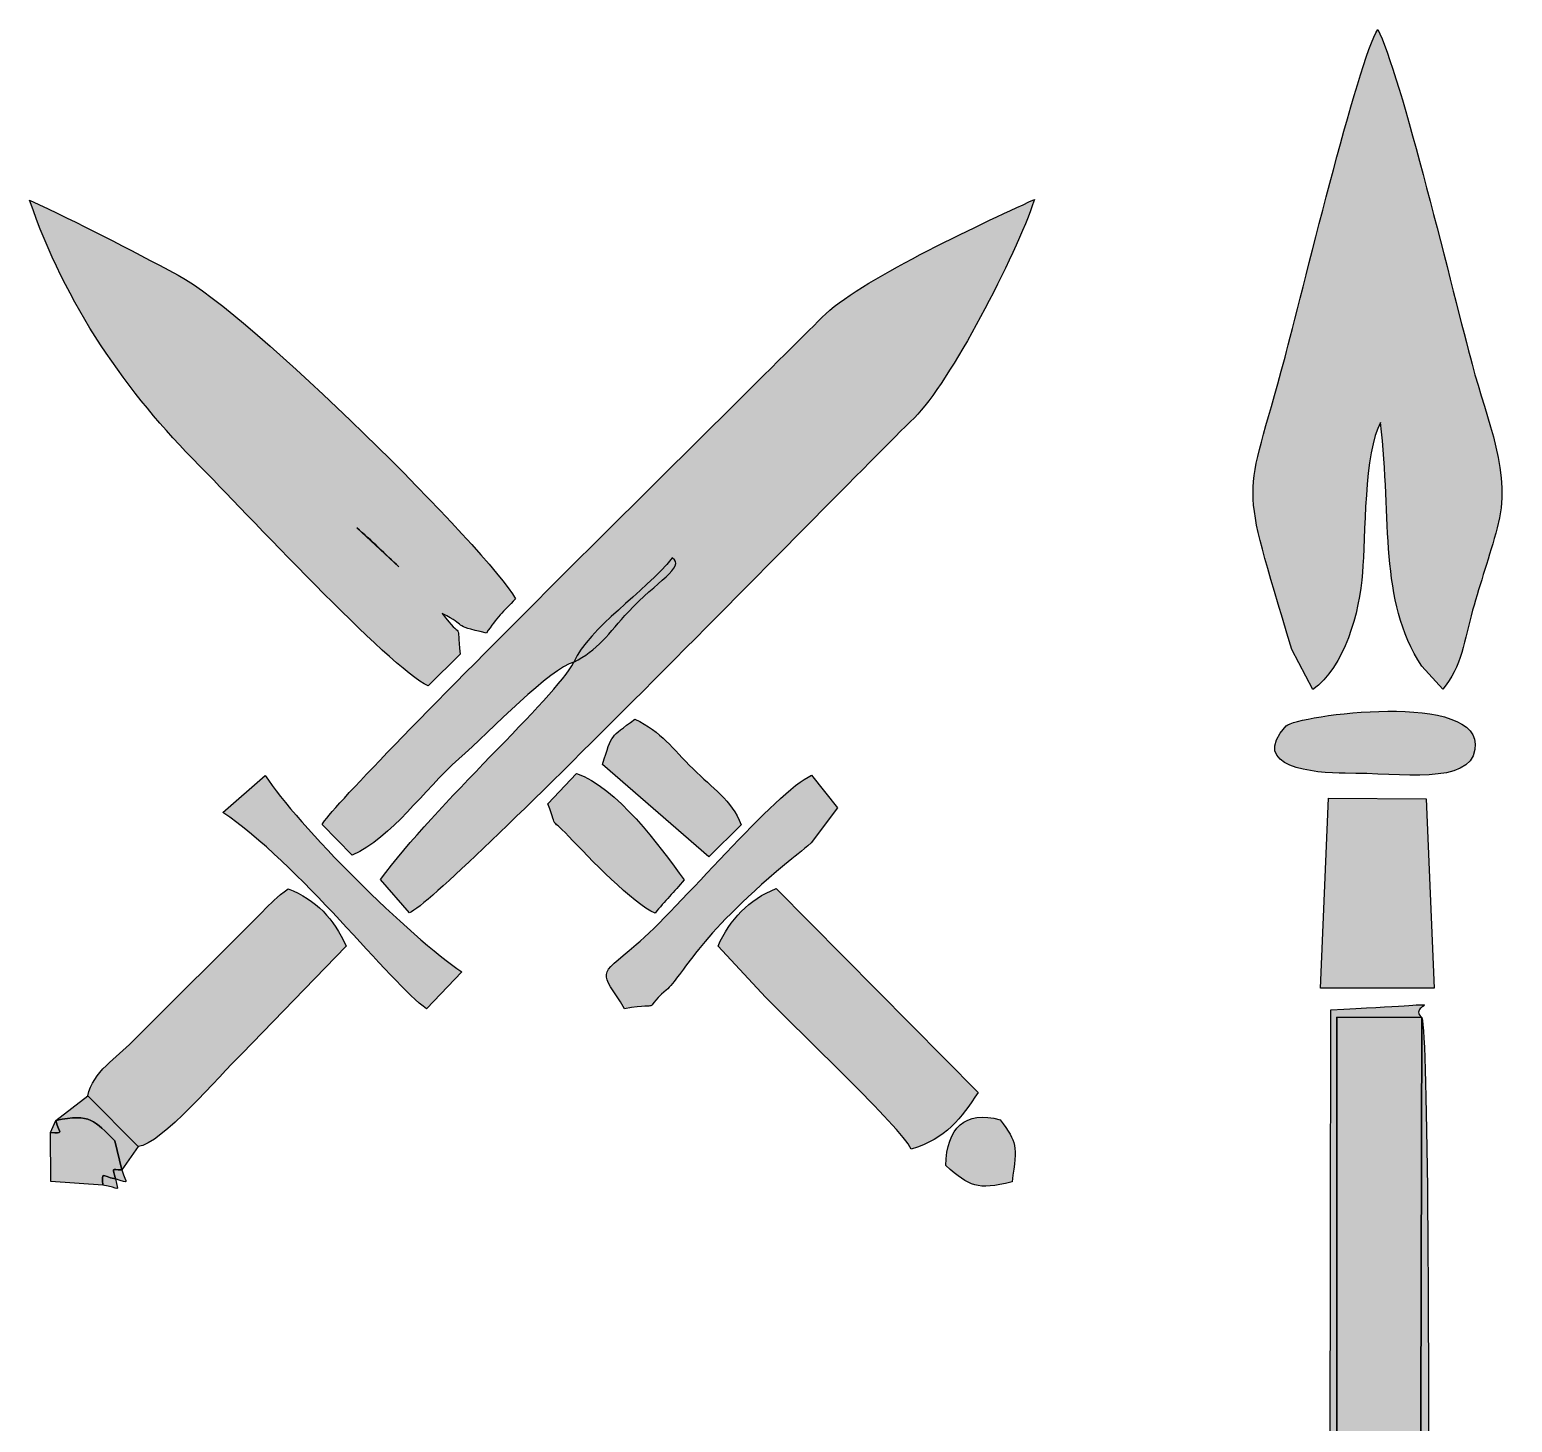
# Model space of a CAD drawing. Header units: centimetres. Extents: x -7.3 to 6.4, y -3.2 to 8.
# Drawn here: x 0.6 to 6.42, y 2.58 to 8.05 of the extents above; entities that cross this region are included whole.
import ezdxf

# ---------------------------------------------------------------- set-up
doc = ezdxf.new("R2010")
doc.units = ezdxf.units.CM
doc.header["$MEASUREMENT"] = 0
doc.layers.add('Capa 1', color=7, linetype='Continuous')

msp = doc.modelspace()

# ---------------------------------------------------------------- hatches: boundary and pattern name
at = {"layer": 'Capa 1', "true_color": 0x030303}
h = msp.add_hatch(color=18, dxfattribs=at)
edge = h.paths.add_edge_path()
edge.add_spline(control_points=[(5.63824, 5.4569), (5.76306, 5.54531), (5.82247, 5.75801), (5.8342, 5.91753), (5.84378, 6.048), (5.84065, 6.39871), (5.90496, 6.50599), (5.95022, 6.11427), (5.89625, 5.81489), (6.06647, 5.54852), (6.06647, 5.54852), (6.14923, 5.45882), (6.14923, 5.45882), (6.22331, 5.54501), (6.23459, 5.65387), (6.2665, 5.76838), (6.29645, 5.87589), (6.33213, 5.98067), (6.3634, 6.09183), (6.42251, 6.3017), (6.32327, 6.51368), (6.26424, 6.73472), (6.19883, 6.97971), (5.9773, 7.90104), (5.89372, 8.04928), (5.81986, 7.93997), (5.58687, 6.9782), (5.52954, 6.76259), (5.36942, 6.16078), (5.34573, 6.32305), (5.55613, 5.61479), (5.55613, 5.61479), (5.63824, 5.4569), (5.63824, 5.4569)], knot_values=[0, 0, 0, 0, 0.0909091, 0.0909091, 0.0909091, 0.1818182, 0.1818182, 0.1818182, 0.2727273, 0.2727273, 0.2727273, 0.3636364, 0.3636364, 0.3636364, 0.4545455, 0.4545455, 0.4545455, 0.5454545, 0.5454545, 0.5454545, 0.6363636, 0.6363636, 0.6363636, 0.7272727, 0.7272727, 0.7272727, 0.8181818, 0.8181818, 0.8181818, 0.9090909, 0.9090909, 0.9090909, 1, 1, 1, 1], degree=3, periodic=1)
h = msp.add_hatch(color=18, dxfattribs=at)
edge = h.paths.add_edge_path()
edge.add_spline(control_points=[(2.16342, 5.47146), (2.16342, 5.47146), (2.28925, 5.59665), (2.28925, 5.59665), (2.27627, 5.73448), (2.3009, 5.64659), (2.21909, 5.75533), (2.32376, 5.70498), (2.24874, 5.71128), (2.39264, 5.67922), (2.43296, 5.73945), (2.45797, 5.76322), (2.50689, 5.81327), (2.40527, 5.99866), (1.46387, 6.93463), (1.18252, 7.08464), (0.98563, 7.18962), (0.79043, 7.28984), (0.59859, 7.37976), (0.73664, 6.97054), (0.98159, 6.62088), (1.26539, 6.33648), (1.428, 6.17353), (2.01548, 5.53954), (2.16342, 5.47146)], knot_values=[0, 0, 0, 0, 0.125, 0.125, 0.125, 0.25, 0.25, 0.25, 0.375, 0.375, 0.375, 0.5, 0.5, 0.5, 0.625, 0.625, 0.625, 0.75, 0.75, 0.75, 0.875, 0.875, 0.875, 1, 1, 1, 1], degree=3, periodic=1)
h = msp.add_hatch(color=18, dxfattribs=at)
edge = h.paths.add_edge_path()
edge.add_spline(control_points=[(1.7479, 4.92679), (1.7479, 4.92679), (1.866, 4.80665), (1.866, 4.80665), (2.02212, 4.87692), (2.14505, 5.06152), (2.28401, 5.1846), (2.41074, 5.29682), (2.64619, 5.54312), (2.73607, 5.56493), (2.66218, 5.42378), (2.19171, 5.0046), (1.97659, 4.71066), (1.97659, 4.71066), (2.09084, 4.58018), (2.09084, 4.58018), (2.22803, 4.63922), (3.74194, 6.19978), (4.07364, 6.52511), (4.21147, 6.6603), (4.47271, 7.16004), (4.54536, 7.38229), (4.32153, 7.27999), (3.85166, 7.06088), (3.7115, 6.91973), (3.39714, 6.6033), (1.80161, 5.03738), (1.7479, 4.92679)], knot_values=[0, 0, 0, 0, 0.1111111, 0.1111111, 0.1111111, 0.2222222, 0.2222222, 0.2222222, 0.3333333, 0.3333333, 0.3333333, 0.4444444, 0.4444444, 0.4444444, 0.5555556, 0.5555556, 0.5555556, 0.6666667, 0.6666667, 0.6666667, 0.7777778, 0.7777778, 0.7777778, 0.8888889, 0.8888889, 0.8888889, 1, 1, 1, 1], degree=3, periodic=1)
h = msp.add_hatch(color=18, dxfattribs=at)
edge = h.paths.add_edge_path()
edge.add_spline(control_points=[(1.8832, 6.09277), (1.94438, 6.04095), (1.9976, 5.98723), (2.0489, 5.93861), (2.0489, 5.93861), (1.8832, 6.09277), (1.8832, 6.09277)], knot_values=[0, 0, 0, 0, 0.5, 0.5, 0.5, 1, 1, 1, 1], degree=3, periodic=1)
h = msp.add_hatch(color=18, dxfattribs=at)
edge = h.paths.add_edge_path()
edge.add_spline(control_points=[(3.12251, 5.97422), (3.17784, 5.93899), (3.05933, 5.88158), (2.95092, 5.76284), (2.87537, 5.68005), (2.82592, 5.60853), (2.73607, 5.56493), (2.79556, 5.70049), (3.01395, 5.8379), (3.12251, 5.97422)], knot_values=[0, 0, 0, 0, 0.3333333, 0.3333333, 0.3333333, 0.6666667, 0.6666667, 0.6666667, 1, 1, 1, 1], degree=3, periodic=1)
h = msp.add_hatch(color=18, dxfattribs=at)
edge = h.paths.add_edge_path()
edge.add_spline(control_points=[(5.766, 5.12859), (5.98998, 5.12859), (6.25288, 5.0817), (6.27555, 5.22119), (6.31406, 5.45833), (5.57126, 5.35464), (5.53459, 5.315), (5.38251, 5.15058), (5.64805, 5.12859), (5.766, 5.12859)], knot_values=[0, 0, 0, 0, 0.3333333, 0.3333333, 0.3333333, 0.6666667, 0.6666667, 0.6666667, 1, 1, 1, 1], degree=3, periodic=1)
h = msp.add_hatch(color=18, dxfattribs=at)
edge = h.paths.add_edge_path()
edge.add_spline(control_points=[(2.8481, 5.16295), (2.8481, 5.16295), (3.26607, 4.80016), (3.26607, 4.80016), (3.26607, 4.80016), (3.39398, 4.92637), (3.39398, 4.92637), (3.35429, 5.0241), (3.28093, 5.07016), (3.20493, 5.14515), (3.12126, 5.22768), (3.08287, 5.28976), (2.97548, 5.34129), (2.87718, 5.26445), (2.88895, 5.28916), (2.8481, 5.16295)], knot_values=[0, 0, 0, 0, 0.2, 0.2, 0.2, 0.4, 0.4, 0.4, 0.6, 0.6, 0.6, 0.8, 0.8, 0.8, 1, 1, 1, 1], degree=3, periodic=1)
h = msp.add_hatch(color=18, dxfattribs=at)
edge = h.paths.add_edge_path()
edge.add_spline(control_points=[(2.63438, 5.0077), (2.6787, 4.89265), (2.63129, 4.97013), (2.71642, 4.88005), (2.79507, 4.79692), (2.96971, 4.615), (3.05499, 4.57886), (3.09324, 4.62556), (3.13017, 4.66302), (3.16947, 4.70952), (3.07234, 4.84343), (2.90438, 5.07488), (2.74652, 5.12723), (2.74652, 5.12723), (2.63438, 5.0077), (2.63438, 5.0077)], knot_values=[0, 0, 0, 0, 0.2, 0.2, 0.2, 0.4, 0.4, 0.4, 0.6, 0.6, 0.6, 0.8, 0.8, 0.8, 1, 1, 1, 1], degree=3, periodic=1)
h = msp.add_hatch(color=18, dxfattribs=at)
edge = h.paths.add_edge_path()
edge.add_spline(control_points=[(1.3569, 4.97465), (1.65194, 4.77904), (2.02087, 4.2988), (2.15727, 4.20295), (2.15727, 4.20295), (2.29611, 4.34813), (2.29611, 4.34813), (2.0982, 4.48155), (1.64504, 4.92788), (1.52422, 5.11965), (1.52422, 5.11965), (1.3569, 4.97465), (1.3569, 4.97465)], knot_values=[0, 0, 0, 0, 0.25, 0.25, 0.25, 0.5, 0.5, 0.5, 0.75, 0.75, 0.75, 1, 1, 1, 1], degree=3, periodic=1)
h = msp.add_hatch(color=18, dxfattribs=at)
edge = h.paths.add_edge_path()
edge.add_spline(control_points=[(2.93561, 4.20363), (3.09716, 4.23083), (2.99287, 4.18262), (3.09848, 4.27605), (3.16694, 4.33659), (3.21507, 4.47872), (3.56371, 4.76871), (3.60339, 4.80171), (3.63304, 4.82363), (3.66816, 4.85471), (3.66816, 4.85471), (3.77159, 4.99242), (3.77159, 4.99242), (3.77159, 4.99242), (3.66952, 5.12063), (3.66952, 5.12063), (3.53248, 5.05892), (3.14103, 4.59044), (2.98125, 4.45526), (2.82437, 4.32256), (2.84067, 4.3596), (2.93561, 4.20363)], knot_values=[0, 0, 0, 0, 0.1428571, 0.1428571, 0.1428571, 0.2857143, 0.2857143, 0.2857143, 0.4285714, 0.4285714, 0.4285714, 0.5714286, 0.5714286, 0.5714286, 0.7142857, 0.7142857, 0.7142857, 0.8571429, 0.8571429, 0.8571429, 1, 1, 1, 1], degree=3, periodic=1)
h = msp.add_hatch(color=18, dxfattribs=at)
edge = h.paths.add_edge_path()
edge.add_spline(control_points=[(5.66872, 4.28382), (5.66872, 4.28382), (6.11528, 4.28424), (6.11528, 4.28424), (6.11528, 4.28424), (6.08341, 5.02739), (6.08341, 5.02739), (6.08341, 5.02739), (5.7001, 5.03059), (5.7001, 5.03059), (5.7001, 5.03059), (5.66872, 4.28382), (5.66872, 4.28382)], knot_values=[0, 0, 0, 0, 0.25, 0.25, 0.25, 0.5, 0.5, 0.5, 0.75, 0.75, 0.75, 1, 1, 1, 1], degree=3, periodic=1)
h = msp.add_hatch(color=18, dxfattribs=at)
edge = h.paths.add_edge_path()
edge.add_spline(control_points=[(0.82713, 3.86129), (0.82713, 3.86129), (1.02448, 3.66251), (1.02448, 3.66251), (1.11595, 3.6693), (1.34396, 3.94212), (1.43177, 4.02643), (1.43177, 4.02643), (1.84144, 4.44949), (1.84144, 4.44949), (1.79441, 4.5562), (1.72308, 4.6322), (1.61433, 4.67426), (1.56734, 4.64182), (1.549, 4.62005), (1.51272, 4.58437), (1.51272, 4.58437), (1.00241, 4.07429), (1.00241, 4.07429), (0.93999, 4.01247), (0.84705, 3.95506), (0.82713, 3.86129)], knot_values=[0, 0, 0, 0, 0.1428571, 0.1428571, 0.1428571, 0.2857143, 0.2857143, 0.2857143, 0.4285714, 0.4285714, 0.4285714, 0.5714286, 0.5714286, 0.5714286, 0.7142857, 0.7142857, 0.7142857, 0.8571429, 0.8571429, 0.8571429, 1, 1, 1, 1], degree=3, periodic=1)
h = msp.add_hatch(color=18, dxfattribs=at)
edge = h.paths.add_edge_path()
edge.add_spline(control_points=[(3.30239, 4.44949), (3.30239, 4.44949), (3.48892, 4.24897), (3.48892, 4.24897), (3.62063, 4.11337), (4.01533, 3.74164), (4.06169, 3.65247), (4.19774, 3.6911), (4.25877, 3.77536), (4.32376, 3.87464), (4.32376, 3.87464), (3.53048, 4.67531), (3.53048, 4.67531), (3.42392, 4.63348), (3.34916, 4.55303), (3.30239, 4.44949)], knot_values=[0, 0, 0, 0, 0.2, 0.2, 0.2, 0.4, 0.4, 0.4, 0.6, 0.6, 0.6, 0.8, 0.8, 0.8, 1, 1, 1, 1], degree=3, periodic=1)
at = {"layer": 'Capa 1', "true_color": 0xaeaeae}
h = msp.add_hatch(color=253, dxfattribs=at)
edge = h.paths.add_edge_path()
edge.add_spline(control_points=[(6.06681, 4.16938), (5.99435, 4.23094), (6.28317, 4.22834), (5.7095, 4.19895), (5.7095, 4.19895), (5.6998, -2.04972), (5.6998, -2.04972), (5.6998, -2.04972), (5.98685, -2.05221), (5.98685, -2.05221), (6.12064, -2.03633), (6.08247, -1.92423), (6.0822, -1.68219), (6.08115, -0.66527), (6.11702, 4.00334), (6.06681, 4.16938)], knot_values=[0, 0, 0, 0, 0.2, 0.2, 0.2, 0.4, 0.4, 0.4, 0.6, 0.6, 0.6, 0.8, 0.8, 0.8, 1, 1, 1, 1], degree=3, periodic=1)
at = {"layer": 'Capa 1', "true_color": 0x030303}
h = msp.add_hatch(color=18, dxfattribs=at)
edge = h.paths.add_edge_path()
edge.add_spline(control_points=[(6.06681, 4.16938), (6.06681, 4.16938), (5.73311, 4.17093), (5.73311, 4.17093), (5.73311, 4.17093), (5.73243, -2.02679), (5.73243, -2.02679), (5.73243, -2.02679), (6.05124, -2.02894), (6.05124, -2.02894), (6.05124, -2.02894), (6.06681, 4.16938), (6.06681, 4.16938)], knot_values=[0, 0, 0, 0, 0.25, 0.25, 0.25, 0.5, 0.5, 0.5, 0.75, 0.75, 0.75, 1, 1, 1, 1], degree=3, periodic=1)
at = {"layer": 'Capa 1', "true_color": 0xaeaeae}
h = msp.add_hatch(color=253, dxfattribs=at)
edge = h.paths.add_edge_path()
edge.add_spline(control_points=[(6.06681, 4.16938), (6.06681, 4.16938), (6.05124, -2.02894), (6.05124, -2.02894), (6.05124, -2.02894), (5.73243, -2.02679), (5.73243, -2.02679), (5.73243, -2.02679), (5.73311, 4.17093), (5.73311, 4.17093), (5.73311, 4.17093), (6.06681, 4.16938), (6.06681, 4.16938)], knot_values=[0, 0, 0, 0, 0.25, 0.25, 0.25, 0.5, 0.5, 0.5, 0.75, 0.75, 0.75, 1, 1, 1, 1], degree=3, periodic=1)
h = msp.add_hatch(color=253, dxfattribs=at)
edge = h.paths.add_edge_path()
edge.add_spline(control_points=[(0.70137, 3.76484), (0.70137, 3.76484), (0.68089, 3.71682), (0.68089, 3.71682), (0.73325, 3.71682), (0.71695, 3.70736), (0.70137, 3.76484), (0.83995, 3.79351), (0.85172, 3.76224), (0.93354, 3.68488), (0.93354, 3.68488), (0.96107, 3.57051), (0.96107, 3.57051), (0.91536, 3.57077), (0.92588, 3.58103), (0.93584, 3.53468), (0.8753, 3.54807), (0.88541, 3.56512), (0.88541, 3.51106), (0.95262, 3.49986), (0.949, 3.47776), (0.93584, 3.53468), (0.99359, 3.51842), (0.97899, 3.51208), (0.96107, 3.57051), (0.96107, 3.57051), (1.02448, 3.66251), (1.02448, 3.66251), (1.02448, 3.66251), (0.82713, 3.86129), (0.82713, 3.86129), (0.82713, 3.86129), (0.70137, 3.76484), (0.70137, 3.76484)], knot_values=[0, 0, 0, 0, 0.0909091, 0.0909091, 0.0909091, 0.1818182, 0.1818182, 0.1818182, 0.2727273, 0.2727273, 0.2727273, 0.3636364, 0.3636364, 0.3636364, 0.4545455, 0.4545455, 0.4545455, 0.5454545, 0.5454545, 0.5454545, 0.6363636, 0.6363636, 0.6363636, 0.7272727, 0.7272727, 0.7272727, 0.8181818, 0.8181818, 0.8181818, 0.9090909, 0.9090909, 0.9090909, 1, 1, 1, 1], degree=3, periodic=1)
at = {"layer": 'Capa 1', "true_color": 0x030303}
h = msp.add_hatch(color=18, dxfattribs=at)
edge = h.paths.add_edge_path()
edge.add_spline(control_points=[(0.70137, 3.76484), (0.71695, 3.70736), (0.73325, 3.71682), (0.68089, 3.71682), (0.68089, 3.71682), (0.6815, 3.52495), (0.6815, 3.52495), (0.6815, 3.52495), (0.88541, 3.51106), (0.88541, 3.51106), (0.88541, 3.56512), (0.8753, 3.54807), (0.93584, 3.53468), (0.92588, 3.58103), (0.91536, 3.57077), (0.96107, 3.57051), (0.96107, 3.57051), (0.93354, 3.68488), (0.93354, 3.68488), (0.85172, 3.76224), (0.83995, 3.79351), (0.70137, 3.76484)], knot_values=[0, 0, 0, 0, 0.1428571, 0.1428571, 0.1428571, 0.2857143, 0.2857143, 0.2857143, 0.4285714, 0.4285714, 0.4285714, 0.5714286, 0.5714286, 0.5714286, 0.7142857, 0.7142857, 0.7142857, 0.8571429, 0.8571429, 0.8571429, 1, 1, 1, 1], degree=3, periodic=1)
h = msp.add_hatch(color=18, dxfattribs=at)
edge = h.paths.add_edge_path()
edge.add_spline(control_points=[(4.19665, 3.58722), (4.29585, 3.50439), (4.31576, 3.49009), (4.4574, 3.52325), (4.47822, 3.67232), (4.4783, 3.67371), (4.41055, 3.76771), (4.27186, 3.80441), (4.20196, 3.73697), (4.19665, 3.58722)], knot_values=[0, 0, 0, 0, 0.3333333, 0.3333333, 0.3333333, 0.6666667, 0.6666667, 0.6666667, 1, 1, 1, 1], degree=3, periodic=1)

# ---------------------------------------------------------------- linework, layer by layer
at = {"layer": 'Capa 1'}
for points, knots in [([(5.63824, 5.4569), (5.76306, 5.54531), (5.82247, 5.75801), (5.8342, 5.91753), (5.84378, 6.048), (5.84065, 6.39871), (5.90496, 6.50599), (5.95022, 6.11427), (5.89625, 5.81489), (6.06647, 5.54852), (6.06647, 5.54852), (6.14923, 5.45882), (6.14923, 5.45882), (6.22331, 5.54501), (6.23459, 5.65387), (6.2665, 5.76838), (6.29645, 5.87589), (6.33213, 5.98067), (6.3634, 6.09183), (6.42251, 6.3017), (6.32327, 6.51368), (6.26424, 6.73472), (6.19883, 6.97971), (5.9773, 7.90104), (5.89372, 8.04928), (5.81986, 7.93997), (5.58687, 6.9782), (5.52954, 6.76259), (5.36942, 6.16078), (5.34573, 6.32305), (5.55613, 5.61479), (5.55613, 5.61479), (5.63824, 5.4569), (5.63824, 5.4569)], [0, 0, 0, 0, 0.0909091, 0.0909091, 0.0909091, 0.1818182, 0.1818182, 0.1818182, 0.2727273, 0.2727273, 0.2727273, 0.3636364, 0.3636364, 0.3636364, 0.4545455, 0.4545455, 0.4545455, 0.5454545, 0.5454545, 0.5454545, 0.6363636, 0.6363636, 0.6363636, 0.7272727, 0.7272727, 0.7272727, 0.8181818, 0.8181818, 0.8181818, 0.9090909, 0.9090909, 0.9090909, 1, 1, 1, 1]), ([(2.16342, 5.47146), (2.16342, 5.47146), (2.28925, 5.59665), (2.28925, 5.59665), (2.27627, 5.73448), (2.3009, 5.64659), (2.21909, 5.75533), (2.32376, 5.70498), (2.24874, 5.71128), (2.39264, 5.67922), (2.43296, 5.73945), (2.45797, 5.76322), (2.50689, 5.81327), (2.40527, 5.99866), (1.46387, 6.93463), (1.18252, 7.08464), (0.98563, 7.18962), (0.79043, 7.28984), (0.59859, 7.37976), (0.73664, 6.97054), (0.98159, 6.62088), (1.26539, 6.33648), (1.428, 6.17353), (2.01548, 5.53954), (2.16342, 5.47146)], [0, 0, 0, 0, 0.125, 0.125, 0.125, 0.25, 0.25, 0.25, 0.375, 0.375, 0.375, 0.5, 0.5, 0.5, 0.625, 0.625, 0.625, 0.75, 0.75, 0.75, 0.875, 0.875, 0.875, 1, 1, 1, 1]), ([(1.7479, 4.92679), (1.7479, 4.92679), (1.866, 4.80665), (1.866, 4.80665), (2.02212, 4.87692), (2.14505, 5.06152), (2.28401, 5.1846), (2.41074, 5.29682), (2.64619, 5.54312), (2.73607, 5.56493), (2.66218, 5.42378), (2.19171, 5.0046), (1.97659, 4.71066), (1.97659, 4.71066), (2.09084, 4.58018), (2.09084, 4.58018), (2.22803, 4.63922), (3.74194, 6.19978), (4.07364, 6.52511), (4.21147, 6.6603), (4.47271, 7.16004), (4.54536, 7.38229), (4.32153, 7.27999), (3.85166, 7.06088), (3.7115, 6.91973), (3.39714, 6.6033), (1.80161, 5.03738), (1.7479, 4.92679)], [0, 0, 0, 0, 0.1111111, 0.1111111, 0.1111111, 0.2222222, 0.2222222, 0.2222222, 0.3333333, 0.3333333, 0.3333333, 0.4444444, 0.4444444, 0.4444444, 0.5555556, 0.5555556, 0.5555556, 0.6666667, 0.6666667, 0.6666667, 0.7777778, 0.7777778, 0.7777778, 0.8888889, 0.8888889, 0.8888889, 1, 1, 1, 1]), ([(1.8832, 6.09277), (1.94438, 6.04095), (1.9976, 5.98723), (2.0489, 5.93861), (2.0489, 5.93861), (1.8832, 6.09277), (1.8832, 6.09277)], [0, 0, 0, 0, 0.5, 0.5, 0.5, 1, 1, 1, 1]), ([(3.12251, 5.97422), (3.17784, 5.93899), (3.05933, 5.88158), (2.95092, 5.76284), (2.87537, 5.68005), (2.82592, 5.60853), (2.73607, 5.56493), (2.79556, 5.70049), (3.01395, 5.8379), (3.12251, 5.97422)], [0, 0, 0, 0, 0.3333333, 0.3333333, 0.3333333, 0.6666667, 0.6666667, 0.6666667, 1, 1, 1, 1]), ([(5.766, 5.12859), (5.98998, 5.12859), (6.25288, 5.0817), (6.27555, 5.22119), (6.31406, 5.45833), (5.57126, 5.35464), (5.53459, 5.315), (5.38251, 5.15058), (5.64805, 5.12859), (5.766, 5.12859)], [0, 0, 0, 0, 0.3333333, 0.3333333, 0.3333333, 0.6666667, 0.6666667, 0.6666667, 1, 1, 1, 1]), ([(2.8481, 5.16295), (2.8481, 5.16295), (3.26607, 4.80016), (3.26607, 4.80016), (3.26607, 4.80016), (3.39398, 4.92637), (3.39398, 4.92637), (3.35429, 5.0241), (3.28093, 5.07016), (3.20493, 5.14515), (3.12126, 5.22768), (3.08287, 5.28976), (2.97548, 5.34129), (2.87718, 5.26445), (2.88895, 5.28916), (2.8481, 5.16295)], [0, 0, 0, 0, 0.2, 0.2, 0.2, 0.4, 0.4, 0.4, 0.6, 0.6, 0.6, 0.8, 0.8, 0.8, 1, 1, 1, 1]), ([(2.63438, 5.0077), (2.6787, 4.89265), (2.63129, 4.97013), (2.71642, 4.88005), (2.79507, 4.79692), (2.96971, 4.615), (3.05499, 4.57886), (3.09324, 4.62556), (3.13017, 4.66302), (3.16947, 4.70952), (3.07234, 4.84343), (2.90438, 5.07488), (2.74652, 5.12723), (2.74652, 5.12723), (2.63438, 5.0077), (2.63438, 5.0077)], [0, 0, 0, 0, 0.2, 0.2, 0.2, 0.4, 0.4, 0.4, 0.6, 0.6, 0.6, 0.8, 0.8, 0.8, 1, 1, 1, 1]), ([(1.3569, 4.97465), (1.65194, 4.77904), (2.02087, 4.2988), (2.15727, 4.20295), (2.15727, 4.20295), (2.29611, 4.34813), (2.29611, 4.34813), (2.0982, 4.48155), (1.64504, 4.92788), (1.52422, 5.11965), (1.52422, 5.11965), (1.3569, 4.97465), (1.3569, 4.97465)], [0, 0, 0, 0, 0.25, 0.25, 0.25, 0.5, 0.5, 0.5, 0.75, 0.75, 0.75, 1, 1, 1, 1]), ([(2.93561, 4.20363), (3.09716, 4.23083), (2.99287, 4.18262), (3.09848, 4.27605), (3.16694, 4.33659), (3.21507, 4.47872), (3.56371, 4.76871), (3.60339, 4.80171), (3.63304, 4.82363), (3.66816, 4.85471), (3.66816, 4.85471), (3.77159, 4.99242), (3.77159, 4.99242), (3.77159, 4.99242), (3.66952, 5.12063), (3.66952, 5.12063), (3.53248, 5.05892), (3.14103, 4.59044), (2.98125, 4.45526), (2.82437, 4.32256), (2.84067, 4.3596), (2.93561, 4.20363)], [0, 0, 0, 0, 0.1428571, 0.1428571, 0.1428571, 0.2857143, 0.2857143, 0.2857143, 0.4285714, 0.4285714, 0.4285714, 0.5714286, 0.5714286, 0.5714286, 0.7142857, 0.7142857, 0.7142857, 0.8571429, 0.8571429, 0.8571429, 1, 1, 1, 1]), ([(5.66872, 4.28382), (5.66872, 4.28382), (6.11528, 4.28424), (6.11528, 4.28424), (6.11528, 4.28424), (6.08341, 5.02739), (6.08341, 5.02739), (6.08341, 5.02739), (5.7001, 5.03059), (5.7001, 5.03059), (5.7001, 5.03059), (5.66872, 4.28382), (5.66872, 4.28382)], [0, 0, 0, 0, 0.25, 0.25, 0.25, 0.5, 0.5, 0.5, 0.75, 0.75, 0.75, 1, 1, 1, 1]), ([(0.82713, 3.86129), (0.82713, 3.86129), (1.02448, 3.66251), (1.02448, 3.66251), (1.11595, 3.6693), (1.34396, 3.94212), (1.43177, 4.02643), (1.43177, 4.02643), (1.84144, 4.44949), (1.84144, 4.44949), (1.79441, 4.5562), (1.72308, 4.6322), (1.61433, 4.67426), (1.56734, 4.64182), (1.549, 4.62005), (1.51272, 4.58437), (1.51272, 4.58437), (1.00241, 4.07429), (1.00241, 4.07429), (0.93999, 4.01247), (0.84705, 3.95506), (0.82713, 3.86129)], [0, 0, 0, 0, 0.1428571, 0.1428571, 0.1428571, 0.2857143, 0.2857143, 0.2857143, 0.4285714, 0.4285714, 0.4285714, 0.5714286, 0.5714286, 0.5714286, 0.7142857, 0.7142857, 0.7142857, 0.8571429, 0.8571429, 0.8571429, 1, 1, 1, 1]), ([(3.30239, 4.44949), (3.30239, 4.44949), (3.48892, 4.24897), (3.48892, 4.24897), (3.62063, 4.11337), (4.01533, 3.74164), (4.06169, 3.65247), (4.19774, 3.6911), (4.25877, 3.77536), (4.32376, 3.87464), (4.32376, 3.87464), (3.53048, 4.67531), (3.53048, 4.67531), (3.42392, 4.63348), (3.34916, 4.55303), (3.30239, 4.44949)], [0, 0, 0, 0, 0.2, 0.2, 0.2, 0.4, 0.4, 0.4, 0.6, 0.6, 0.6, 0.8, 0.8, 0.8, 1, 1, 1, 1]), ([(6.06681, 4.16938), (6.06681, 4.16938), (5.73311, 4.17093), (5.73311, 4.17093), (5.73311, 4.17093), (5.73243, -2.02679), (5.73243, -2.02679), (5.73243, -2.02679), (6.05124, -2.02894), (6.05124, -2.02894), (6.05124, -2.02894), (6.06681, 4.16938), (6.06681, 4.16938)], [0, 0, 0, 0, 0.25, 0.25, 0.25, 0.5, 0.5, 0.5, 0.75, 0.75, 0.75, 1, 1, 1, 1]), ([(0.70137, 3.76484), (0.71695, 3.70736), (0.73325, 3.71682), (0.68089, 3.71682), (0.68089, 3.71682), (0.6815, 3.52495), (0.6815, 3.52495), (0.6815, 3.52495), (0.88541, 3.51106), (0.88541, 3.51106), (0.88541, 3.56512), (0.8753, 3.54807), (0.93584, 3.53468), (0.92588, 3.58103), (0.91536, 3.57077), (0.96107, 3.57051), (0.96107, 3.57051), (0.93354, 3.68488), (0.93354, 3.68488), (0.85172, 3.76224), (0.83995, 3.79351), (0.70137, 3.76484)], [0, 0, 0, 0, 0.1428571, 0.1428571, 0.1428571, 0.2857143, 0.2857143, 0.2857143, 0.4285714, 0.4285714, 0.4285714, 0.5714286, 0.5714286, 0.5714286, 0.7142857, 0.7142857, 0.7142857, 0.8571429, 0.8571429, 0.8571429, 1, 1, 1, 1]), ([(4.19665, 3.58722), (4.29585, 3.50439), (4.31576, 3.49009), (4.4574, 3.52325), (4.47822, 3.67232), (4.4783, 3.67371), (4.41055, 3.76771), (4.27186, 3.80441), (4.20196, 3.73697), (4.19665, 3.58722)], [0, 0, 0, 0, 0.3333333, 0.3333333, 0.3333333, 0.6666667, 0.6666667, 0.6666667, 1, 1, 1, 1])]:
    msp.add_open_spline(points, degree=3, knots=knots, dxfattribs=at)
at = {"layer": 'Capa 1', "color": 253}
for points, knots in [([(6.06681, 4.16938), (5.99435, 4.23094), (6.28317, 4.22834), (5.7095, 4.19895), (5.7095, 4.19895), (5.6998, -2.04972), (5.6998, -2.04972), (5.6998, -2.04972), (5.98685, -2.05221), (5.98685, -2.05221), (6.12064, -2.03633), (6.08247, -1.92423), (6.0822, -1.68219), (6.08115, -0.66527), (6.11702, 4.00334), (6.06681, 4.16938)], [0, 0, 0, 0, 0.2, 0.2, 0.2, 0.4, 0.4, 0.4, 0.6, 0.6, 0.6, 0.8, 0.8, 0.8, 1, 1, 1, 1]), ([(6.06681, 4.16938), (6.06681, 4.16938), (6.05124, -2.02894), (6.05124, -2.02894), (6.05124, -2.02894), (5.73243, -2.02679), (5.73243, -2.02679), (5.73243, -2.02679), (5.73311, 4.17093), (5.73311, 4.17093), (5.73311, 4.17093), (6.06681, 4.16938), (6.06681, 4.16938)], [0, 0, 0, 0, 0.25, 0.25, 0.25, 0.5, 0.5, 0.5, 0.75, 0.75, 0.75, 1, 1, 1, 1]), ([(0.70137, 3.76484), (0.70137, 3.76484), (0.68089, 3.71682), (0.68089, 3.71682), (0.73325, 3.71682), (0.71695, 3.70736), (0.70137, 3.76484), (0.83995, 3.79351), (0.85172, 3.76224), (0.93354, 3.68488), (0.93354, 3.68488), (0.96107, 3.57051), (0.96107, 3.57051), (0.91536, 3.57077), (0.92588, 3.58103), (0.93584, 3.53468), (0.8753, 3.54807), (0.88541, 3.56512), (0.88541, 3.51106), (0.95262, 3.49986), (0.949, 3.47776), (0.93584, 3.53468), (0.99359, 3.51842), (0.97899, 3.51208), (0.96107, 3.57051), (0.96107, 3.57051), (1.02448, 3.66251), (1.02448, 3.66251), (1.02448, 3.66251), (0.82713, 3.86129), (0.82713, 3.86129), (0.82713, 3.86129), (0.70137, 3.76484), (0.70137, 3.76484)], [0, 0, 0, 0, 0.0909091, 0.0909091, 0.0909091, 0.1818182, 0.1818182, 0.1818182, 0.2727273, 0.2727273, 0.2727273, 0.3636364, 0.3636364, 0.3636364, 0.4545455, 0.4545455, 0.4545455, 0.5454545, 0.5454545, 0.5454545, 0.6363636, 0.6363636, 0.6363636, 0.7272727, 0.7272727, 0.7272727, 0.8181818, 0.8181818, 0.8181818, 0.9090909, 0.9090909, 0.9090909, 1, 1, 1, 1])]:
    msp.add_open_spline(points, degree=3, knots=knots, dxfattribs=at)

doc.saveas('drawing.dxf')
